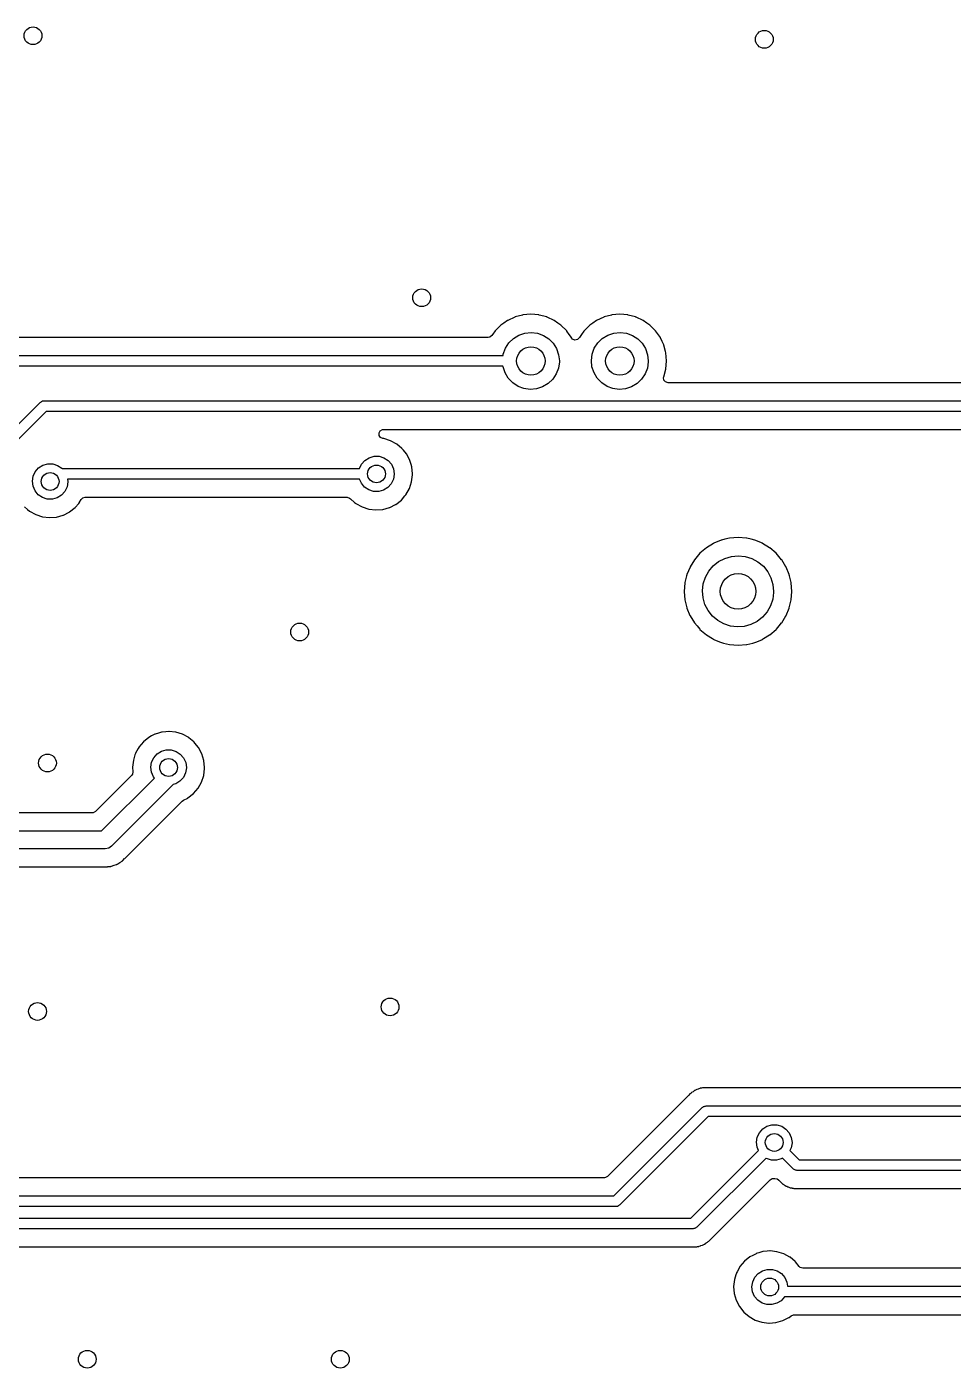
# Model space of a CAD drawing. Extents: x 123 to 292, y -246 to -33.
# Drawn here: x 205.31 to 231.34, y -203.07 to -165.36 of the extents above; entities that cross this region are included whole.
import ezdxf

# ---------------------------------------------------------------- set-up
doc = ezdxf.new("R2010")
doc.units = 0
doc.layers.add('BLACK', color=7, linetype='CONTINUOUS')

msp = doc.modelspace()

# ---------------------------------------------------------------- linework, layer by layer
at = {"layer": 'BLACK', "linetype": 'CONTINUOUS'}
for p, q in [((219.243, -173.46), (219.032, -173.516)), ((219.248, -173.458), (219.243, -173.46)), ((219.243, -173.46), (219.243, -173.46)), ((219.476, -173.439), (219.248, -173.458)), ((219.704, -173.458), (219.476, -173.439)), ((219.709, -173.46), (219.704, -173.458)), ((219.92, -173.516), (219.709, -173.46)), ((219.709, -173.46), (219.709, -173.46)), ((221.743, -173.46), (221.532, -173.516)), ((221.748, -173.458), (221.743, -173.46)), ((221.743, -173.46), (221.743, -173.46)), ((221.976, -173.439), (221.748, -173.458)), ((222.204, -173.458), (221.976, -173.439)), ((222.209, -173.46), (222.204, -173.458)), ((222.42, -173.516), (222.209, -173.46)), ((222.209, -173.46), (222.209, -173.46)), ((218.632, -173.746), (218.47, -173.908)), ((218.636, -173.743), (218.632, -173.746)), ((218.714, -173.688), (218.636, -173.743)), ((218.636, -173.743), (218.636, -173.743)), ((218.819, -173.614), (218.714, -173.688)), ((218.824, -173.612), (218.819, -173.614)), ((219.022, -173.52), (218.824, -173.612)), ((218.824, -173.612), (218.824, -173.612)), ((219.027, -173.518), (219.022, -173.52)), ((219.022, -173.52), (219.022, -173.52)), ((219.032, -173.516), (219.027, -173.518)), ((219.032, -173.516), (219.032, -173.516)), ((219.925, -173.518), (219.92, -173.516)), ((219.92, -173.516), (219.92, -173.516)), ((219.93, -173.52), (219.925, -173.518)), ((220.128, -173.612), (219.93, -173.52)), ((219.93, -173.52), (219.93, -173.52)), ((220.133, -173.614), (220.128, -173.612)), ((220.128, -173.612), (220.128, -173.612)), ((220.238, -173.688), (220.133, -173.614)), ((220.316, -173.743), (220.238, -173.688)), ((220.32, -173.746), (220.316, -173.743)), ((220.316, -173.743), (220.316, -173.743)), ((220.482, -173.908), (220.32, -173.746)), ((221.132, -173.746), (220.97, -173.908)), ((221.136, -173.743), (221.132, -173.746)), ((221.214, -173.688), (221.136, -173.743)), ((221.136, -173.743), (221.136, -173.743)), ((221.319, -173.614), (221.214, -173.688)), ((221.324, -173.612), (221.319, -173.614)), ((221.522, -173.52), (221.324, -173.612)), ((221.324, -173.612), (221.324, -173.612)), ((221.527, -173.518), (221.522, -173.52)), ((221.522, -173.52), (221.522, -173.52)), ((221.532, -173.516), (221.527, -173.518)), ((221.532, -173.516), (221.532, -173.516)), ((222.425, -173.518), (222.42, -173.516)), ((222.42, -173.516), (222.42, -173.516)), ((222.43, -173.52), (222.425, -173.518)), ((222.628, -173.612), (222.43, -173.52)), ((222.43, -173.52), (222.43, -173.52)), ((222.633, -173.614), (222.628, -173.612)), ((222.628, -173.612), (222.628, -173.612)), ((222.738, -173.688), (222.633, -173.614)), ((222.816, -173.743), (222.738, -173.688)), ((222.82, -173.746), (222.816, -173.743)), ((222.816, -173.743), (222.816, -173.743)), ((222.982, -173.908), (222.82, -173.746)), ((218.274, -174.094), (199.768, -174.094)), ((218.322, -174.084), (218.274, -174.094)), ((218.377, -174.04), (218.322, -174.084)), ((218.404, -174.002), (218.377, -174.04)), ((218.47, -173.908), (218.404, -174.002)), ((218.856, -174.246), (218.983, -174.122)), ((218.983, -174.122), (219.135, -174.028)), ((219.135, -174.028), (219.304, -173.971)), ((219.304, -173.971), (219.482, -173.952)), ((219.482, -173.952), (219.659, -173.973)), ((219.659, -173.973), (219.827, -174.033)), ((219.827, -174.033), (219.977, -174.129)), ((219.977, -174.129), (220.103, -174.255)), ((220.485, -173.912), (220.482, -173.908)), ((220.552, -174.007), (220.485, -173.912)), ((220.485, -173.912), (220.485, -173.912)), ((220.614, -174.095), (220.552, -174.007)), ((220.616, -174.1), (220.614, -174.095)), ((220.617, -174.102), (220.616, -174.1)), ((220.648, -174.138), (220.617, -174.102)), ((220.714, -174.164), (220.648, -174.138)), ((220.784, -174.151), (220.714, -174.164)), ((220.835, -174.102), (220.784, -174.151)), ((220.836, -174.1), (220.835, -174.102)), ((220.838, -174.095), (220.836, -174.1)), ((220.9, -174.007), (220.838, -174.095)), ((220.967, -173.912), (220.9, -174.007)), ((220.97, -173.908), (220.967, -173.912)), ((220.967, -173.912), (220.967, -173.912)), ((221.356, -174.246), (221.483, -174.122)), ((221.483, -174.122), (221.635, -174.028)), ((221.635, -174.028), (221.804, -173.971)), ((221.804, -173.971), (221.982, -173.952)), ((221.982, -173.952), (222.159, -173.973)), ((222.159, -173.973), (222.327, -174.033)), ((222.327, -174.033), (222.477, -174.129)), ((222.477, -174.129), (222.603, -174.255)), ((223.114, -174.095), (222.982, -173.908)), ((223.116, -174.1), (223.114, -174.095)), ((223.167, -174.209), (223.116, -174.1)), ((223.116, -174.1), (223.116, -174.1)), ((223.21, -174.303), (223.167, -174.209)), ((218.694, -174.602), (218.698, -174.564)), ((218.698, -174.564), (218.759, -174.396)), ((218.759, -174.396), (218.856, -174.246)), ((220.103, -174.255), (220.197, -174.406)), ((220.197, -174.406), (220.256, -174.575)), ((220.256, -174.575), (220.276, -174.752)), ((221.176, -174.741), (221.198, -174.564)), ((221.198, -174.564), (221.259, -174.396)), ((221.259, -174.396), (221.356, -174.246)), ((222.603, -174.255), (222.697, -174.406)), ((222.697, -174.406), (222.756, -174.575)), ((222.756, -174.575), (222.776, -174.752)), ((223.212, -174.308), (223.21, -174.303)), ((223.26, -174.488), (223.212, -174.308)), ((223.212, -174.308), (223.212, -174.308)), ((223.27, -174.524), (223.26, -174.488)), ((223.289, -174.752), (223.27, -174.524)), ((218.692, -174.902), (199.177, -174.902)), ((199.303, -174.602), (218.694, -174.602)), ((218.693, -174.918), (218.692, -174.902)), ((218.75, -175.088), (218.693, -174.918)), ((220.251, -174.951), (220.188, -175.118)), ((220.276, -174.774), (220.251, -174.951)), ((220.276, -174.752), (220.276, -174.774)), ((221.193, -174.918), (221.176, -174.741)), ((221.25, -175.088), (221.193, -174.918)), ((222.751, -174.951), (222.688, -175.118)), ((222.776, -174.774), (222.751, -174.951)), ((222.776, -174.752), (222.776, -174.774)), ((223.27, -174.98), (223.289, -174.752)), ((218.842, -175.24), (218.75, -175.088)), ((218.966, -175.368), (218.842, -175.24)), ((220.089, -175.266), (219.96, -175.389)), ((220.188, -175.118), (220.089, -175.266)), ((221.342, -175.24), (221.25, -175.088)), ((221.466, -175.368), (221.342, -175.24)), ((222.589, -175.266), (222.46, -175.389)), ((222.688, -175.118), (222.589, -175.266)), ((223.206, -175.22), (223.211, -175.201)), ((223.216, -175.29), (223.206, -175.22)), ((223.21, -175.201), (223.268, -174.985)), ((223.211, -175.201), (223.21, -175.201)), ((223.263, -175.343), (223.216, -175.29)), ((223.331, -175.363), (223.263, -175.343)), ((223.268, -174.985), (223.27, -174.98)), ((223.268, -174.985), (223.268, -174.985)), ((219.115, -175.466), (218.966, -175.368)), ((219.282, -175.528), (219.115, -175.466)), ((219.459, -175.552), (219.282, -175.528)), ((219.637, -175.536), (219.459, -175.552)), ((219.806, -175.481), (219.637, -175.536)), ((219.96, -175.389), (219.806, -175.481)), ((221.615, -175.466), (221.466, -175.368)), ((221.782, -175.528), (221.615, -175.466)), ((221.959, -175.552), (221.782, -175.528)), ((222.137, -175.536), (221.959, -175.552)), ((222.306, -175.481), (222.137, -175.536)), ((222.46, -175.389), (222.306, -175.481)), ((282.184, -175.363), (223.331, -175.363)), ((203.062, -178.539), (205.685, -175.916)), ((205.685, -175.916), (205.702, -175.906)), ((205.702, -175.906), (205.716, -175.892)), ((205.716, -175.892), (205.735, -175.887)), ((205.735, -175.887), (205.752, -175.877)), ((205.752, -175.877), (205.772, -175.877)), ((205.772, -175.877), (205.791, -175.872)), ((205.791, -175.872), (282.621, -175.872)), ((205.853, -176.172), (203.23, -178.795)), ((282.617, -176.172), (205.853, -176.172)), ((215.209, -176.776), (215.245, -176.714)), ((215.212, -176.847), (215.209, -176.776)), ((215.252, -176.905), (215.212, -176.847)), ((215.245, -176.714), (215.308, -176.683)), ((215.308, -176.683), (215.331, -176.68)), ((215.331, -176.68), (279.537, -176.68)), ((215.318, -176.932), (215.252, -176.905)), ((215.322, -176.932), (215.318, -176.932)), ((215.336, -176.934), (215.322, -176.932)), ((215.342, -176.934), (215.336, -176.934)), ((215.336, -176.934), (215.336, -176.934)), ((215.531, -176.993), (215.342, -176.934)), ((215.705, -177.087), (215.531, -176.993)), ((215.709, -177.091), (215.705, -177.087)), ((215.852, -177.209), (215.709, -177.091)), ((215.709, -177.091), (215.709, -177.091)), ((215.857, -177.213), (215.852, -177.209)), ((215.861, -177.218), (215.857, -177.213)), ((215.896, -177.261), (215.861, -177.218)), ((215.861, -177.218), (215.861, -177.218)), ((214.72, -177.652), (214.814, -177.546)), ((214.814, -177.546), (214.934, -177.471)), ((214.934, -177.471), (215.07, -177.432)), ((215.07, -177.432), (215.212, -177.432)), ((215.212, -177.432), (215.348, -177.473)), ((215.348, -177.473), (215.467, -177.55)), ((215.467, -177.55), (215.559, -177.658)), ((215.982, -177.366), (215.896, -177.261)), ((216.075, -177.541), (215.982, -177.366)), ((216.077, -177.547), (216.075, -177.541)), ((216.112, -177.662), (216.077, -177.547)), ((205.467, -178.135), (205.489, -177.995)), ((205.489, -177.995), (205.55, -177.867)), ((205.55, -177.867), (205.643, -177.761)), ((205.643, -177.761), (205.763, -177.685)), ((205.763, -177.685), (205.9, -177.646)), ((205.9, -177.646), (206.041, -177.647)), ((206.041, -177.647), (206.177, -177.688)), ((206.177, -177.688), (206.296, -177.765)), ((206.296, -177.765), (206.307, -177.777)), ((206.307, -177.777), (214.662, -177.777)), ((214.662, -177.777), (214.72, -177.652)), ((215.559, -177.658), (215.618, -177.787)), ((215.638, -177.939), (215.614, -178.079)), ((215.618, -177.787), (215.638, -177.927)), ((215.638, -177.927), (215.638, -177.939)), ((216.132, -177.73), (216.112, -177.662)), ((216.126, -178.152), (216.151, -177.955)), ((216.151, -177.927), (216.132, -177.73)), ((216.151, -177.955), (216.151, -177.927)), ((205.486, -178.276), (205.467, -178.135)), ((205.543, -178.406), (205.486, -178.276)), ((206.444, -178.294), (206.382, -178.421)), ((206.467, -178.154), (206.444, -178.294)), ((214.663, -178.077), (206.458, -178.077)), ((206.458, -178.077), (206.467, -178.141)), ((206.467, -178.141), (206.467, -178.154)), ((214.714, -178.191), (214.663, -178.077)), ((214.805, -178.3), (214.714, -178.191)), ((214.923, -178.378), (214.805, -178.3)), ((215.457, -178.312), (215.337, -178.386)), ((215.553, -178.207), (215.457, -178.312)), ((215.614, -178.079), (215.553, -178.207)), ((215.966, -178.511), (216.064, -178.339)), ((216.064, -178.339), (216.126, -178.152)), ((205.634, -178.514), (205.543, -178.406)), ((205.752, -178.593), (205.634, -178.514)), ((205.888, -178.635), (205.752, -178.593)), ((206.029, -178.638), (205.888, -178.635)), ((206.166, -178.6), (206.029, -178.638)), ((206.287, -178.526), (206.166, -178.6)), ((206.382, -178.421), (206.287, -178.526)), ((206.77, -178.755), (206.792, -178.73)), ((206.792, -178.73), (206.796, -178.726)), ((206.792, -178.73), (206.792, -178.73)), ((206.796, -178.726), (206.839, -178.649)), ((206.839, -178.649), (206.89, -178.6)), ((206.89, -178.6), (206.948, -178.585)), ((206.948, -178.585), (214.312, -178.585)), ((214.312, -178.585), (214.381, -178.606)), ((214.381, -178.606), (214.403, -178.624)), ((214.403, -178.624), (214.405, -178.626)), ((214.405, -178.626), (214.409, -178.631)), ((214.409, -178.631), (214.524, -178.729)), ((214.524, -178.729), (214.552, -178.752)), ((215.058, -178.421), (214.923, -178.378)), ((215.2, -178.423), (215.058, -178.421)), ((215.337, -178.386), (215.2, -178.423)), ((215.681, -178.783), (215.837, -178.661)), ((215.837, -178.661), (215.937, -178.545)), ((215.937, -178.545), (215.962, -178.516)), ((215.962, -178.516), (215.966, -178.511)), ((215.962, -178.516), (215.962, -178.516)), ((205.243, -178.849), (205.333, -178.925)), ((205.333, -178.925), (205.389, -178.974)), ((205.389, -178.974), (205.562, -179.07)), ((205.562, -179.07), (205.75, -179.131)), ((206.143, -179.139), (206.334, -179.086)), ((206.334, -179.086), (206.339, -179.084)), ((206.339, -179.084), (206.505, -179)), ((206.339, -179.084), (206.339, -179.084)), ((206.505, -179), (206.51, -178.997)), ((206.505, -179), (206.505, -179)), ((206.51, -178.997), (206.666, -178.875)), ((206.666, -178.875), (206.77, -178.755)), ((214.552, -178.752), (214.56, -178.759)), ((214.56, -178.759), (214.732, -178.856)), ((214.732, -178.856), (214.92, -178.917)), ((214.92, -178.917), (215.117, -178.94)), ((215.117, -178.94), (215.123, -178.94)), ((215.123, -178.94), (215.308, -178.925)), ((215.123, -178.94), (215.123, -178.94)), ((215.308, -178.925), (215.308, -178.925)), ((215.308, -178.925), (215.314, -178.925)), ((215.314, -178.925), (215.504, -178.872)), ((215.504, -178.872), (215.51, -178.869)), ((215.51, -178.869), (215.675, -178.785)), ((215.51, -178.869), (215.51, -178.869)), ((215.675, -178.785), (215.681, -178.783)), ((215.675, -178.785), (215.675, -178.785)), ((205.75, -179.131), (205.946, -179.155)), ((205.946, -179.155), (205.952, -179.154)), ((205.952, -179.154), (206.137, -179.14)), ((205.952, -179.154), (205.952, -179.154)), ((206.137, -179.14), (206.143, -179.139)), ((206.137, -179.14), (206.137, -179.14)), ((224.611, -179.881), (224.607, -179.883)), ((224.616, -179.879), (224.611, -179.881)), ((224.826, -179.792), (224.616, -179.879)), ((224.616, -179.879), (224.616, -179.879)), ((224.83, -179.79), (224.826, -179.792)), ((224.826, -179.792), (224.826, -179.792)), ((224.93, -179.766), (224.83, -179.79)), ((225.056, -179.736), (224.93, -179.766)), ((225.061, -179.734), (225.056, -179.736)), ((225.056, -179.736), (225.056, -179.736)), ((225.298, -179.716), (225.061, -179.734)), ((225.535, -179.734), (225.298, -179.716)), ((225.54, -179.736), (225.535, -179.734)), ((225.666, -179.766), (225.54, -179.736)), ((225.54, -179.736), (225.54, -179.736)), ((225.766, -179.79), (225.666, -179.766)), ((225.77, -179.792), (225.766, -179.79)), ((225.98, -179.879), (225.77, -179.792)), ((225.77, -179.792), (225.77, -179.792)), ((225.985, -179.881), (225.98, -179.879)), ((225.98, -179.879), (225.98, -179.879)), ((225.989, -179.883), (225.985, -179.881)), ((224.228, -180.159), (224.074, -180.34)), ((224.409, -180.005), (224.228, -180.159)), ((224.413, -180.002), (224.409, -180.005)), ((224.607, -179.883), (224.413, -180.002)), ((224.413, -180.002), (224.413, -180.002)), ((224.923, -180.302), (225.111, -180.247)), ((225.111, -180.247), (225.305, -180.229)), ((225.305, -180.229), (225.499, -180.249)), ((225.499, -180.249), (225.686, -180.307)), ((226.183, -180.002), (225.989, -179.883)), ((226.187, -180.005), (226.183, -180.002)), ((226.183, -180.002), (226.183, -180.002)), ((226.368, -180.159), (226.187, -180.005)), ((226.522, -180.34), (226.368, -180.159)), ((223.948, -180.547), (223.861, -180.757)), ((223.95, -180.542), (223.948, -180.547)), ((223.948, -180.547), (223.948, -180.547)), ((223.952, -180.538), (223.95, -180.542)), ((224.071, -180.344), (223.952, -180.538)), ((224.074, -180.34), (224.071, -180.344)), ((224.071, -180.344), (224.071, -180.344)), ((224.473, -180.664), (224.598, -180.515)), ((224.598, -180.515), (224.75, -180.392)), ((224.75, -180.392), (224.923, -180.302)), ((225.686, -180.307), (225.857, -180.4)), ((225.857, -180.4), (226.008, -180.524)), ((226.008, -180.524), (226.131, -180.676)), ((226.525, -180.344), (226.522, -180.34)), ((226.644, -180.538), (226.525, -180.344)), ((226.525, -180.344), (226.525, -180.344)), ((226.646, -180.542), (226.644, -180.538)), ((226.648, -180.547), (226.646, -180.542)), ((226.735, -180.757), (226.648, -180.547)), ((226.648, -180.547), (226.648, -180.547)), ((223.803, -180.992), (223.785, -181.229)), ((223.806, -180.98), (223.803, -180.992)), ((223.851, -180.795), (223.806, -180.98)), ((223.859, -180.761), (223.851, -180.795)), ((223.861, -180.757), (223.859, -180.761)), ((224.32, -181.021), (224.379, -180.835)), ((224.379, -180.835), (224.473, -180.664)), ((226.131, -180.676), (226.223, -180.848)), ((226.223, -180.848), (226.279, -181.035)), ((226.737, -180.761), (226.735, -180.757)), ((226.745, -180.795), (226.737, -180.761)), ((226.79, -180.98), (226.745, -180.795)), ((226.793, -180.992), (226.79, -180.98)), ((226.811, -181.229), (226.793, -180.992)), ((223.785, -181.229), (223.803, -181.466)), ((224.298, -181.215), (224.32, -181.021)), ((224.314, -181.41), (224.298, -181.215)), ((226.298, -181.257), (226.273, -181.451)), ((226.279, -181.035), (226.298, -181.229)), ((226.298, -181.229), (226.298, -181.257)), ((226.793, -181.466), (226.811, -181.229)), ((223.803, -181.466), (223.859, -181.697)), ((223.859, -181.697), (223.861, -181.701)), ((223.861, -181.701), (223.861, -181.701)), ((223.861, -181.701), (223.945, -181.905)), ((224.368, -181.597), (224.314, -181.41)), ((224.457, -181.771), (224.368, -181.597)), ((226.212, -181.636), (226.115, -181.805)), ((226.273, -181.451), (226.212, -181.636)), ((226.651, -181.905), (226.735, -181.701)), ((226.735, -181.701), (226.737, -181.697)), ((226.735, -181.701), (226.735, -181.701)), ((226.737, -181.697), (226.793, -181.466)), ((223.945, -181.905), (223.95, -181.916)), ((223.95, -181.916), (223.952, -181.92)), ((223.952, -181.92), (224.071, -182.114)), ((224.071, -182.114), (224.071, -182.114)), ((224.071, -182.114), (224.074, -182.118)), ((224.074, -182.118), (224.146, -182.203)), ((224.579, -181.924), (224.457, -181.771)), ((224.727, -182.05), (224.579, -181.924)), ((224.898, -182.145), (224.727, -182.05)), ((225.834, -182.073), (225.66, -182.161)), ((225.988, -181.953), (225.834, -182.073)), ((226.115, -181.805), (225.988, -181.953)), ((226.45, -182.203), (226.522, -182.118)), ((226.522, -182.118), (226.525, -182.114)), ((226.525, -182.114), (226.644, -181.92)), ((226.525, -182.114), (226.525, -182.114)), ((226.644, -181.92), (226.646, -181.916)), ((226.646, -181.916), (226.651, -181.905)), ((224.146, -182.203), (224.221, -182.29)), ((224.221, -182.29), (224.228, -182.299)), ((224.228, -182.299), (224.409, -182.453)), ((224.409, -182.453), (224.413, -182.456)), ((224.413, -182.456), (224.413, -182.456)), ((224.413, -182.456), (224.582, -182.559)), ((225.083, -182.206), (224.898, -182.145)), ((225.277, -182.229), (225.083, -182.206)), ((225.472, -182.214), (225.277, -182.229)), ((225.66, -182.161), (225.472, -182.214)), ((226.014, -182.559), (226.183, -182.456)), ((226.183, -182.456), (226.187, -182.453)), ((226.183, -182.456), (226.183, -182.456)), ((226.187, -182.453), (226.368, -182.299)), ((226.368, -182.299), (226.375, -182.29)), ((226.375, -182.29), (226.45, -182.203)), ((224.582, -182.559), (224.611, -182.577)), ((224.611, -182.577), (224.616, -182.579)), ((224.616, -182.579), (224.616, -182.579)), ((224.616, -182.579), (224.775, -182.645)), ((224.775, -182.645), (224.83, -182.668)), ((224.83, -182.668), (224.887, -182.682)), ((224.887, -182.682), (225.056, -182.722)), ((225.056, -182.722), (225.056, -182.722)), ((225.056, -182.722), (225.061, -182.724)), ((225.061, -182.724), (225.298, -182.742)), ((225.298, -182.742), (225.535, -182.724)), ((225.535, -182.724), (225.54, -182.722)), ((225.54, -182.722), (225.709, -182.682)), ((225.54, -182.722), (225.54, -182.722)), ((225.709, -182.682), (225.766, -182.668)), ((225.766, -182.668), (225.821, -182.645)), ((225.821, -182.645), (225.98, -182.579)), ((225.98, -182.579), (225.985, -182.577)), ((225.98, -182.579), (225.98, -182.579)), ((225.985, -182.577), (226.014, -182.559)), ((208.587, -185.458), (208.46, -185.609)), ((208.741, -185.334), (208.587, -185.458)), ((208.82, -185.293), (208.741, -185.334)), ((208.911, -185.245), (208.82, -185.293)), ((208.916, -185.242), (208.911, -185.245)), ((208.911, -185.245), (208.911, -185.245)), ((209.008, -185.215), (208.916, -185.242)), ((209.1, -185.188), (209.008, -185.215)), ((209.106, -185.187), (209.1, -185.188)), ((209.1, -185.188), (209.1, -185.188)), ((209.112, -185.186), (209.106, -185.187)), ((209.221, -185.176), (209.112, -185.186)), ((209.112, -185.186), (209.112, -185.186)), ((209.303, -185.169), (209.221, -185.176)), ((209.309, -185.169), (209.303, -185.169)), ((209.494, -185.189), (209.309, -185.169)), ((209.309, -185.169), (209.309, -185.169)), ((209.5, -185.189), (209.494, -185.189)), ((209.494, -185.189), (209.494, -185.189)), ((209.689, -185.248), (209.5, -185.189)), ((209.863, -185.342), (209.689, -185.248)), ((209.867, -185.346), (209.863, -185.342)), ((210.009, -185.463), (209.867, -185.346)), ((209.867, -185.346), (209.867, -185.346)), ((210.015, -185.468), (210.009, -185.463)), ((210.019, -185.473), (210.015, -185.468)), ((210.037, -185.495), (210.019, -185.473)), ((210.019, -185.473), (210.019, -185.473)), ((210.14, -185.621), (210.037, -185.495)), ((208.351, -185.826), (208.305, -185.971)), ((208.363, -185.789), (208.351, -185.826)), ((208.365, -185.783), (208.363, -185.789)), ((208.363, -185.789), (208.363, -185.789)), ((208.441, -185.645), (208.365, -185.783)), ((208.457, -185.615), (208.441, -185.645)), ((208.46, -185.609), (208.457, -185.615)), ((208.457, -185.615), (208.457, -185.615)), ((208.818, -186.036), (208.878, -185.907)), ((208.878, -185.907), (208.972, -185.801)), ((208.972, -185.801), (209.092, -185.726)), ((209.092, -185.726), (209.228, -185.687)), ((209.228, -185.687), (209.37, -185.687)), ((209.37, -185.687), (209.506, -185.728)), ((209.506, -185.728), (209.625, -185.805)), ((209.625, -185.805), (209.717, -185.913)), ((209.717, -185.913), (209.776, -186.042)), ((210.233, -185.796), (210.14, -185.621)), ((210.29, -185.985), (210.233, -185.796)), ((208.305, -185.971), (208.283, -186.168)), ((208.283, -186.168), (208.283, -186.174)), ((208.283, -186.174), (208.294, -186.302)), ((208.796, -186.176), (208.818, -186.036)), ((208.814, -186.316), (208.796, -186.176)), ((209.796, -186.194), (209.772, -186.334)), ((209.776, -186.042), (209.796, -186.182)), ((209.796, -186.182), (209.796, -186.194)), ((210.284, -186.407), (210.309, -186.21)), ((210.309, -186.182), (210.29, -185.985)), ((210.309, -186.21), (210.309, -186.182)), ((208.258, -186.402), (207.241, -187.419)), ((207.414, -187.964), (208.899, -186.479)), ((209.426, -186.66), (207.695, -188.391)), ((208.28, -186.372), (208.258, -186.402)), ((208.294, -186.302), (208.28, -186.372)), ((208.872, -186.446), (208.814, -186.316)), ((208.899, -186.479), (208.872, -186.446)), ((209.495, -186.641), (209.426, -186.66)), ((209.615, -186.567), (209.495, -186.641)), ((209.711, -186.462), (209.615, -186.567)), ((209.772, -186.334), (209.711, -186.462)), ((210.124, -186.766), (210.222, -186.594)), ((210.222, -186.594), (210.284, -186.407)), ((209.712, -187.102), (209.833, -187.04)), ((209.833, -187.04), (209.839, -187.038)), ((209.833, -187.04), (209.833, -187.04)), ((209.839, -187.038), (209.995, -186.916)), ((209.995, -186.916), (210.124, -186.766)), ((207.241, -187.419), (207.178, -187.453)), ((208.064, -188.741), (209.679, -187.125)), ((209.679, -187.125), (209.712, -187.102)), ((207.152, -187.456), (193.116, -187.456)), ((207.178, -187.453), (207.152, -187.456)), ((192.835, -187.964), (207.414, -187.964)), ((207.518, -188.464), (192.834, -188.464)), ((207.614, -188.445), (207.518, -188.464)), ((207.695, -188.391), (207.614, -188.445)), ((207.694, -188.957), (207.762, -188.932)), ((207.762, -188.932), (207.766, -188.931)), ((207.766, -188.931), (207.829, -188.911)), ((207.829, -188.911), (207.836, -188.908)), ((207.829, -188.911), (207.829, -188.911)), ((207.836, -188.908), (207.842, -188.905)), ((207.842, -188.905), (207.848, -188.902)), ((207.848, -188.902), (207.853, -188.899)), ((207.853, -188.899), (207.86, -188.897)), ((207.86, -188.897), (207.866, -188.893)), ((207.866, -188.893), (207.921, -188.857)), ((207.921, -188.857), (207.925, -188.854)), ((207.925, -188.854), (207.987, -188.817)), ((207.987, -188.817), (207.995, -188.809)), ((207.995, -188.809), (207.996, -188.809)), ((207.996, -188.809), (207.998, -188.807)), ((207.998, -188.807), (208.002, -188.804)), ((208.002, -188.804), (208.008, -188.8)), ((208.008, -188.8), (208.061, -188.744)), ((208.061, -188.744), (208.064, -188.741)), ((201.64, -188.972), (207.451, -188.972)), ((207.451, -188.972), (207.47, -188.974)), ((207.47, -188.974), (207.484, -188.976)), ((207.484, -188.976), (207.484, -188.976)), ((207.484, -188.976), (207.491, -188.977)), ((207.491, -188.977), (207.499, -188.977)), ((207.499, -188.977), (207.544, -188.973)), ((207.499, -188.977), (207.499, -188.977)), ((207.544, -188.973), (207.554, -188.972)), ((207.554, -188.972), (207.562, -188.972)), ((207.562, -188.972), (207.576, -188.971)), ((207.576, -188.971), (207.591, -188.969)), ((207.591, -188.969), (207.595, -188.969)), ((207.595, -188.969), (207.66, -188.963)), ((207.66, -188.963), (207.66, -188.963)), ((207.66, -188.963), (207.668, -188.963)), ((207.668, -188.963), (207.675, -188.961)), ((207.675, -188.961), (207.681, -188.959)), ((207.681, -188.959), (207.686, -188.958)), ((207.686, -188.958), (207.694, -188.957)), ((223.977, -195.335), (223.962, -195.348)), ((223.992, -195.32), (223.977, -195.335)), ((224.032, -195.296), (223.992, -195.32)), ((224.042, -195.29), (224.032, -195.296)), ((224.073, -195.267), (224.042, -195.29)), ((224.079, -195.262), (224.073, -195.267)), ((224.073, -195.267), (224.073, -195.267)), ((224.099, -195.254), (224.079, -195.262)), ((224.117, -195.246), (224.099, -195.254)), ((224.135, -195.235), (224.117, -195.246)), ((224.18, -195.222), (224.135, -195.235)), ((224.191, -195.218), (224.18, -195.222)), ((224.227, -195.204), (224.191, -195.218)), ((224.234, -195.201), (224.227, -195.204)), ((224.227, -195.204), (224.227, -195.204)), ((224.242, -195.2), (224.234, -195.201)), ((224.248, -195.199), (224.242, -195.2)), ((224.242, -195.2), (224.242, -195.2)), ((224.255, -195.198), (224.248, -195.199)), ((224.275, -195.194), (224.255, -195.198)), ((224.295, -195.188), (224.275, -195.194)), ((224.341, -195.187), (224.295, -195.188)), ((224.353, -195.186), (224.341, -195.187)), ((224.358, -195.185), (224.353, -195.186)), ((224.387, -195.185), (224.358, -195.185)), ((224.391, -195.185), (224.387, -195.185)), ((224.406, -195.185), (224.391, -195.185)), ((224.461, -195.183), (224.406, -195.185)), ((224.469, -195.185), (224.461, -195.183)), ((224.481, -195.185), (224.469, -195.185)), ((224.469, -195.185), (224.469, -195.185)), ((254.283, -195.185), (224.481, -195.185)), ((223.907, -195.405), (221.633, -197.679)), ((223.915, -195.396), (223.907, -195.405)), ((223.917, -195.393), (223.915, -195.396)), ((223.945, -195.36), (223.917, -195.393)), ((223.962, -195.348), (223.945, -195.36)), ((224.31, -195.728), (224.324, -195.714)), ((224.324, -195.714), (224.343, -195.709)), ((224.343, -195.709), (224.36, -195.699)), ((224.36, -195.699), (224.38, -195.699)), ((224.38, -195.699), (224.399, -195.694)), ((224.399, -195.694), (254.918, -195.694)), ((221.807, -198.224), (224.293, -195.738)), ((224.461, -195.994), (221.975, -198.48)), ((224.293, -195.738), (224.31, -195.728)), ((254.918, -195.994), (224.461, -195.994)), ((225.836, -196.577), (225.896, -196.448)), ((225.896, -196.448), (225.99, -196.342)), ((225.99, -196.342), (226.11, -196.267)), ((226.11, -196.267), (226.246, -196.228)), ((226.246, -196.228), (226.388, -196.228)), ((226.388, -196.228), (226.524, -196.269)), ((226.524, -196.269), (226.643, -196.346)), ((226.643, -196.346), (226.735, -196.454)), ((226.735, -196.454), (226.794, -196.583)), ((225.814, -196.717), (225.836, -196.577)), ((225.832, -196.857), (225.814, -196.717)), ((226.814, -196.735), (226.79, -196.875)), ((226.794, -196.583), (226.814, -196.723)), ((226.814, -196.723), (226.814, -196.735)), ((223.974, -198.851), (225.874, -196.951)), ((226.084, -197.165), (224.143, -199.107)), ((225.874, -196.951), (225.832, -196.857)), ((226.099, -197.174), (226.084, -197.165)), ((226.234, -197.217), (226.099, -197.174)), ((226.376, -197.219), (226.234, -197.217)), ((226.513, -197.182), (226.376, -197.219)), ((226.542, -197.164), (226.513, -197.182)), ((226.843, -197.464), (226.542, -197.164)), ((226.79, -196.875), (226.754, -196.951)), ((226.754, -196.951), (227.011, -197.208)), ((227.011, -197.208), (259.242, -197.208)), ((226.86, -197.474), (226.843, -197.464)), ((226.874, -197.488), (226.86, -197.474)), ((226.893, -197.493), (226.874, -197.488)), ((226.91, -197.503), (226.893, -197.493)), ((226.93, -197.503), (226.91, -197.503)), ((226.949, -197.508), (226.93, -197.503)), ((259.304, -197.508), (226.949, -197.508)), ((221.544, -197.715), (201.107, -197.715)), ((221.571, -197.713), (221.544, -197.715)), ((221.633, -197.679), (221.571, -197.713)), ((224.528, -199.44), (226.196, -197.772)), ((226.196, -197.772), (226.258, -197.738)), ((226.258, -197.738), (226.287, -197.735)), ((226.287, -197.735), (226.293, -197.736)), ((226.293, -197.736), (226.299, -197.736)), ((226.299, -197.736), (226.312, -197.735)), ((226.299, -197.736), (226.299, -197.736)), ((226.312, -197.735), (226.33, -197.733)), ((226.33, -197.733), (226.4, -197.748)), ((226.4, -197.748), (226.435, -197.777)), ((226.435, -197.777), (226.438, -197.781)), ((226.438, -197.781), (226.443, -197.787)), ((226.443, -197.787), (226.443, -197.787)), ((226.443, -197.787), (226.489, -197.83)), ((226.489, -197.83), (226.492, -197.832)), ((226.492, -197.832), (226.513, -197.853)), ((226.513, -197.853), (226.516, -197.856)), ((226.516, -197.856), (226.525, -197.863)), ((226.525, -197.863), (226.559, -197.895)), ((226.559, -197.895), (226.566, -197.899)), ((226.566, -197.899), (226.566, -197.899)), ((226.566, -197.899), (226.578, -197.905)), ((226.578, -197.905), (226.594, -197.916)), ((226.594, -197.916), (226.604, -197.924)), ((226.604, -197.924), (226.611, -197.929)), ((226.611, -197.929), (226.618, -197.932)), ((226.618, -197.932), (226.618, -197.932)), ((226.618, -197.932), (226.654, -197.948)), ((226.654, -197.948), (226.664, -197.953)), ((226.664, -197.953), (226.694, -197.969)), ((226.694, -197.969), (226.705, -197.975)), ((226.705, -197.975), (226.725, -197.98)), ((226.725, -197.98), (226.744, -197.987)), ((134.682, -198.224), (221.807, -198.224)), ((226.744, -197.987), (226.764, -197.995)), ((226.764, -197.995), (226.799, -198.001)), ((226.799, -198.001), (226.809, -198.003)), ((226.809, -198.003), (226.821, -198.005)), ((226.821, -198.005), (226.846, -198.011)), ((226.846, -198.011), (226.866, -198.016)), ((226.866, -198.016), (226.887, -198.016)), ((226.887, -198.016), (226.907, -198.018)), ((226.907, -198.018), (226.928, -198.021)), ((226.928, -198.021), (226.974, -198.017)), ((226.974, -198.017), (226.986, -198.016)), ((226.986, -198.016), (259.222, -198.016)), ((221.869, -198.524), (134.62, -198.524)), ((221.888, -198.519), (221.869, -198.524)), ((221.908, -198.519), (221.888, -198.519)), ((221.925, -198.509), (221.908, -198.519)), ((221.944, -198.504), (221.925, -198.509)), ((221.958, -198.49), (221.944, -198.504)), ((221.975, -198.48), (221.958, -198.49)), ((133.912, -198.851), (223.974, -198.851)), ((224.143, -199.107), (224.125, -199.116)), ((224.036, -199.151), (133.85, -199.151)), ((224.056, -199.145), (224.036, -199.151)), ((224.075, -199.145), (224.056, -199.145)), ((224.092, -199.136), (224.075, -199.145)), ((224.111, -199.13), (224.092, -199.136)), ((224.125, -199.116), (224.111, -199.13)), ((224.473, -199.497), (224.491, -199.484)), ((224.491, -199.484), (224.52, -199.449)), ((224.52, -199.449), (224.528, -199.44)), ((133.887, -199.659), (223.954, -199.659)), ((223.954, -199.659), (223.966, -199.66)), ((223.966, -199.66), (223.966, -199.66)), ((223.966, -199.66), (223.974, -199.661)), ((223.974, -199.661), (224.045, -199.659)), ((224.045, -199.659), (224.049, -199.659)), ((224.049, -199.659), (224.078, -199.659)), ((224.078, -199.659), (224.082, -199.658)), ((224.082, -199.658), (224.094, -199.658)), ((224.094, -199.658), (224.14, -199.656)), ((224.14, -199.656), (224.161, -199.65)), ((224.161, -199.65), (224.18, -199.646)), ((224.18, -199.646), (224.188, -199.645)), ((224.188, -199.645), (224.194, -199.644)), ((224.194, -199.644), (224.202, -199.643)), ((224.194, -199.644), (224.194, -199.644)), ((224.202, -199.643), (224.209, -199.64)), ((224.209, -199.64), (224.245, -199.626)), ((224.209, -199.64), (224.209, -199.64)), ((224.245, -199.626), (224.256, -199.623)), ((224.256, -199.623), (224.3, -199.61)), ((224.3, -199.61), (224.319, -199.599)), ((224.319, -199.599), (224.336, -199.59)), ((224.336, -199.59), (224.356, -199.582)), ((224.356, -199.582), (224.394, -199.555)), ((224.394, -199.555), (224.404, -199.548)), ((224.404, -199.548), (224.436, -199.529)), ((224.436, -199.529), (224.443, -199.525)), ((224.436, -199.529), (224.436, -199.529)), ((224.443, -199.525), (224.458, -199.51)), ((224.458, -199.51), (224.473, -199.497)), ((225.802, -199.85), (225.711, -199.898)), ((225.807, -199.847), (225.802, -199.85)), ((225.802, -199.85), (225.802, -199.85)), ((225.886, -199.824), (225.807, -199.847)), ((225.991, -199.793), (225.886, -199.824)), ((225.997, -199.792), (225.991, -199.793)), ((225.991, -199.793), (225.991, -199.793)), ((226.003, -199.791), (225.997, -199.792)), ((226.112, -199.781), (226.003, -199.791)), ((226.003, -199.791), (226.003, -199.791)), ((226.194, -199.774), (226.112, -199.781)), ((226.2, -199.774), (226.194, -199.774)), ((226.385, -199.794), (226.2, -199.774)), ((226.2, -199.774), (226.2, -199.774)), ((226.391, -199.794), (226.385, -199.794)), ((226.385, -199.794), (226.385, -199.794)), ((226.58, -199.853), (226.391, -199.794)), ((226.754, -199.947), (226.58, -199.853)), ((225.348, -200.22), (225.269, -200.363)), ((225.351, -200.214), (225.348, -200.22)), ((225.348, -200.22), (225.348, -200.22)), ((225.478, -200.063), (225.351, -200.214)), ((225.632, -199.939), (225.478, -200.063)), ((225.711, -199.898), (225.632, -199.939)), ((226.758, -199.951), (226.754, -199.947)), ((226.9, -200.068), (226.758, -199.951)), ((226.758, -199.951), (226.758, -199.951)), ((226.906, -200.073), (226.9, -200.068)), ((226.91, -200.078), (226.906, -200.073)), ((227.017, -200.209), (226.91, -200.078)), ((226.91, -200.078), (226.91, -200.078)), ((227.047, -200.235), (227.017, -200.209)), ((227.115, -200.255), (227.047, -200.235)), ((225.196, -200.576), (225.174, -200.773)), ((225.237, -200.446), (225.196, -200.576)), ((225.254, -200.394), (225.237, -200.446)), ((225.256, -200.388), (225.254, -200.394)), ((225.254, -200.394), (225.254, -200.394)), ((225.269, -200.363), (225.256, -200.388)), ((225.709, -200.641), (225.769, -200.512)), ((225.769, -200.512), (225.863, -200.406)), ((225.863, -200.406), (225.983, -200.331)), ((225.983, -200.331), (226.119, -200.292)), ((226.119, -200.292), (226.261, -200.292)), ((226.261, -200.292), (226.397, -200.333)), ((226.397, -200.333), (226.516, -200.41)), ((226.516, -200.41), (226.608, -200.518)), ((226.608, -200.518), (226.667, -200.647)), ((241.007, -200.255), (227.115, -200.255)), ((225.174, -200.773), (225.19, -200.97)), ((225.19, -200.97), (225.245, -201.16)), ((225.687, -200.781), (225.709, -200.641)), ((225.705, -200.921), (225.687, -200.781)), ((225.763, -201.051), (225.705, -200.921)), ((226.667, -200.647), (226.684, -200.764)), ((226.684, -200.764), (241.458, -200.764)), ((225.245, -201.16), (225.335, -201.336)), ((225.335, -201.336), (225.458, -201.491)), ((225.854, -201.16), (225.763, -201.051)), ((225.972, -201.238), (225.854, -201.16)), ((226.107, -201.281), (225.972, -201.238)), ((226.249, -201.283), (226.107, -201.281)), ((226.386, -201.246), (226.249, -201.283)), ((226.506, -201.172), (226.386, -201.246)), ((226.602, -201.067), (226.506, -201.172)), ((226.603, -201.064), (226.602, -201.067)), ((241.457, -201.064), (226.603, -201.064)), ((225.458, -201.491), (225.609, -201.619)), ((225.609, -201.619), (225.781, -201.716)), ((225.781, -201.716), (225.969, -201.777)), ((226.363, -201.785), (226.553, -201.732)), ((226.553, -201.732), (226.559, -201.729)), ((226.559, -201.729), (226.724, -201.645)), ((226.559, -201.729), (226.559, -201.729)), ((226.724, -201.645), (226.73, -201.643)), ((226.724, -201.645), (226.724, -201.645)), ((226.73, -201.643), (226.786, -201.599)), ((226.786, -201.599), (226.852, -201.573)), ((226.852, -201.573), (226.863, -201.572)), ((226.863, -201.572), (241.007, -201.572)), ((225.969, -201.777), (226.166, -201.8)), ((226.166, -201.8), (226.172, -201.8)), ((226.172, -201.8), (226.357, -201.785)), ((226.172, -201.8), (226.172, -201.8)), ((226.357, -201.785), (226.357, -201.785)), ((226.357, -201.785), (226.363, -201.785))]:
    msp.add_line(p, q, dxfattribs=at)
at = {"layer": 'BLACK'}
for centre, radius in [((205.486, -165.608), 0.25), ((226.035, -165.71), 0.25), ((216.408, -172.974), 0.25), ((219.476, -174.752), 0.4), ((221.976, -174.752), 0.4), ((205.967, -178.141), 0.25), ((215.138, -177.927), 0.25), ((225.298, -181.229), 0.5), ((212.979, -182.372), 0.25), ((205.892, -186.055), 0.25), ((209.296, -186.182), 0.25), ((215.519, -192.913), 0.25), ((205.613, -193.04), 0.25), ((226.314, -196.723), 0.25), ((226.187, -200.787), 0.25), ((207.01, -202.819), 0.25), ((214.122, -202.819), 0.25)]:
    msp.add_circle(centre, radius, dxfattribs=at)

doc.saveas('drawing.dxf')
